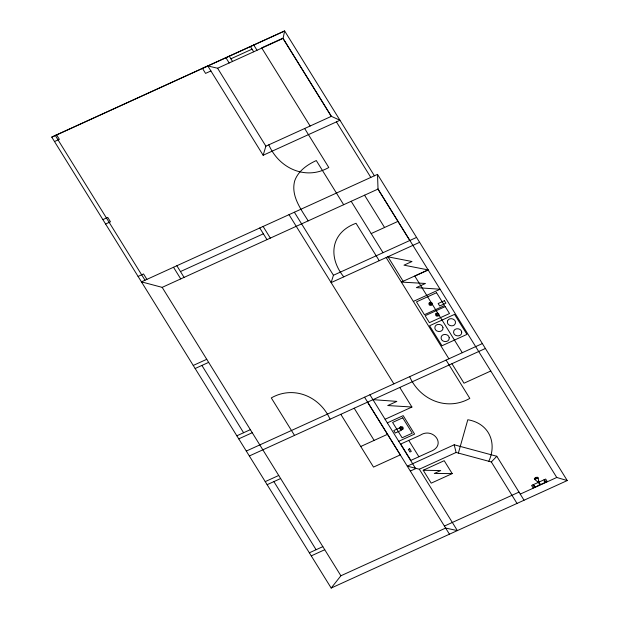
<?xml version="1.0" encoding="UTF-8"?>
<svg xmlns="http://www.w3.org/2000/svg" width="619" height="619" viewBox="0 0 619 619"><rect width="100%" height="100%" fill="white"/><g stroke="black" fill="none" stroke-linecap="round" stroke-linejoin="round"><path stroke-width="0.93" d="M145.016 280.237L55.323 135.491L207.798 65.939L263.152 155.261L339.978 120.272L331.374 116.341L283.084 38.409L284.632 30.95L202.452 68.369L205.562 73.398L210.917 70.961M458.385 453.077L467.809 419.744C488.948 423.326 497.382 442.577 488.824 461.279M263.152 155.261L265.884 146.161L217.594 68.237L207.798 65.939M416.572 237.41L333.44 275.262L331.126 282.612L419.612 242.315M374.379 175.788L284.632 30.95L51.756 137.116L331.188 588.05L340.891 575.771L445.649 528.069L457.371 530.591L419.334 469.217L407.287 466.153L454.191 444.79L496.802 456.273L524.045 500.229M419.334 469.217L456.11 452.466L491.324 461.96L496.802 456.273M51.756 137.116L56.631 134.903L59.37 139.329L54.495 141.542M230.887 58.797L252.041 49.164M217.594 68.237L283.084 38.409M102.878 219.613L107.752 217.393L110.476 221.803L105.609 224.016M265.884 146.161L331.374 116.341M138.083 276.43L143.538 273.946L146.904 279.378M377.505 174.365L141.449 281.862L162.17 287.363L378.031 189.066L377.505 174.365L567.244 480.561L331.188 588.05M180.469 271.563L263.377 233.804M371.176 233.58L397.94 221.393M193.244 365.45L206.754 359.299M195.147 368.514L208.649 362.37M387.804 256.8L412.006 261.512L403.975 265.164L428.124 269.899L401.36 282.086L425.439 283.471L416.339 287.618L440.109 289.228L413.337 301.422M428.178 269.977L414.792 276.074L462.285 352.706M236.845 435.799L250.347 429.656M238.741 438.871L252.25 432.72M246.3 451.065L482.356 343.568M249.341 455.971L485.397 348.474M490.782 371.005L464.018 383.2L451.94 363.709M385.15 419.241L411.921 407.054L399.781 387.463M387.324 422.862L403.186 415.643L414.606 434.074L398.744 441.293M265.234 481.613L278.736 475.462M267.129 484.685L280.639 478.533M360.745 446.492L387.517 434.306M408.757 440.388L400.733 444.04L410.869 460.397L430.375 451.514C447.289 445.448 433.254 426.746 420.27 435.196L408.757 440.388L418.893 456.745M410.327 471.059L415.674 468.622L369.914 394.775M423.21 470.254L444.202 460.698L452.195 473.605L431.211 483.16L423.21 470.254L440.713 470.564L434.314 473.473L452.195 473.605M309.345 552.798L322.847 546.647M311.249 555.87L324.751 549.718M537.532 481.768L538.739 481.218M538.012 482.541L531.589 485.466L533.137 487.958L547.235 481.543L545.687 479.052L539.219 481.992M444.411 526.065L519.008 492.097M520.246 494.101L556.752 477.473L567.244 480.561M411.898 407.016L387.757 405.538L396.856 401.398L373.017 399.65M400.748 428.758L401.893 429.099L402.528 427.946L401.197 427.319L400.57 428.472M336.411 121.897L370.812 177.413M378.031 189.066L556.752 477.473M377.923 189.081L409.786 240.497M331.289 116.38L282.852 38.216L261.682 47.856L310.119 126.021M544.217 479.717L545.757 482.209M544.171 479.74L545.718 482.232M364.537 195.178L384.554 227.483M540.766 484.484C537.965 482.704 538.979 479.315 537.617 477.241L535.458 477.466L534.313 478.742C535.628 480.963 539.134 481.744 539.559 485.033M533.021 484.816L534.561 487.308M387.943 256.738L403.147 281.274M386.155 257.55L448.922 358.842M351.159 201.276L383.014 252.691M253.759 45.009L257.024 50.278M304.649 128.512L328.797 167.494C305.585 180.748 278.937 168.198 268.808 144.831M446.09 360.088L469.821 398.388C446.918 411.403 419.999 399.92 409.654 376.677M250.409 46.533L253.682 51.803M379.23 260.7L356.041 223.281C330.639 232.543 327.83 257.171 343.762 276.855M343.661 204.719L316.294 160.553C307.21 164.716 298.18 171.006 294.721 180.794C290.651 195.596 300.803 209.09 308.185 220.875M491.324 461.96L517.02 503.425M229.254 56.167L232.52 61.436M225.912 57.691L229.177 62.96M294.373 212.224L333.44 275.262M289.019 214.661L393.87 383.865M263.114 226.461L270.333 238.106M259.771 227.985L266.99 239.63M364.56 397.212L449.448 534.197M367.578 402.133L400.284 454.903L373.512 467.09L340.814 414.32M354.192 408.223L374.131 440.395M330.051 419.218C319.961 396.508 293.692 385.188 271.292 397.916L294.512 435.397M176.856 265.737L184.075 277.389M173.513 267.261L180.733 278.914M162.17 287.363L340.891 575.771M201.902 365.442L243.592 432.727M273.884 481.605L316.092 549.726M454.191 444.79L456.11 452.466M443.003 327.722C443.436 332.705 435.358 332.682 434.848 328.171C434.414 323.18 442.5 323.203 443.003 327.722M449.232 337.773C449.665 342.764 441.587 342.74 441.076 338.222C440.651 333.239 448.729 333.254 449.232 337.773M461.728 332.086C462.153 337.076 454.075 337.053 453.572 332.535C453.147 327.552 461.225 327.567 461.728 332.086M447.46 321.091C446.137 325.664 453.928 327.877 455.375 323.42C456.698 318.847 448.907 316.634 447.46 321.091M534.862 478.882L534.607 479.532L538.221 477.891L536.271 477.798L534.862 478.882M436.604 313.91L436.465 315.203L437.935 315.404L438.074 314.104L436.604 313.91M429.934 303.14L429.795 304.44L431.265 304.633L431.404 303.341L429.934 303.14M429.439 302.583L428.866 303.38L429.199 304.85L430.12 305.407L431.76 305.198L432.333 304.401L432.008 302.923L431.079 302.374L429.439 302.583M436.109 313.346L435.536 314.143L435.869 315.62L436.79 316.17L438.43 315.961L439.003 315.164L438.678 313.694L437.749 313.137L436.109 313.346M400.385 426.901L399.812 427.698L400.145 429.168L401.073 429.725L402.706 429.509L403.279 428.719L402.954 427.242L402.025 426.692L400.385 426.901M544.503 481.42C543.304 481.149 545.757 480.576 544.503 481.42M534.236 485.606C532.905 486.364 535.443 485.992 534.236 485.606M436.55 292.725L416.479 301.863L424.433 314.707L444.512 305.562L436.55 292.725M444.403 300.695L438.159 303.534L439.676 305.987L445.928 303.148L444.403 300.695M445.2 306.591L425.121 315.729L429.424 322.669L449.502 313.531L445.2 306.591M454.547 314.382L429.571 325.756L441.966 345.766L466.95 334.392L454.547 314.382M402.737 417.817L392.608 422.429L402.126 437.788L412.254 433.176L402.737 417.817M400.029 427.714L393.785 430.553L395.301 433.006L401.553 430.166L400.029 427.714M409.685 448.783L408.331 449.402L409.94 452.002L411.295 451.383L409.685 448.783"/></g></svg>
